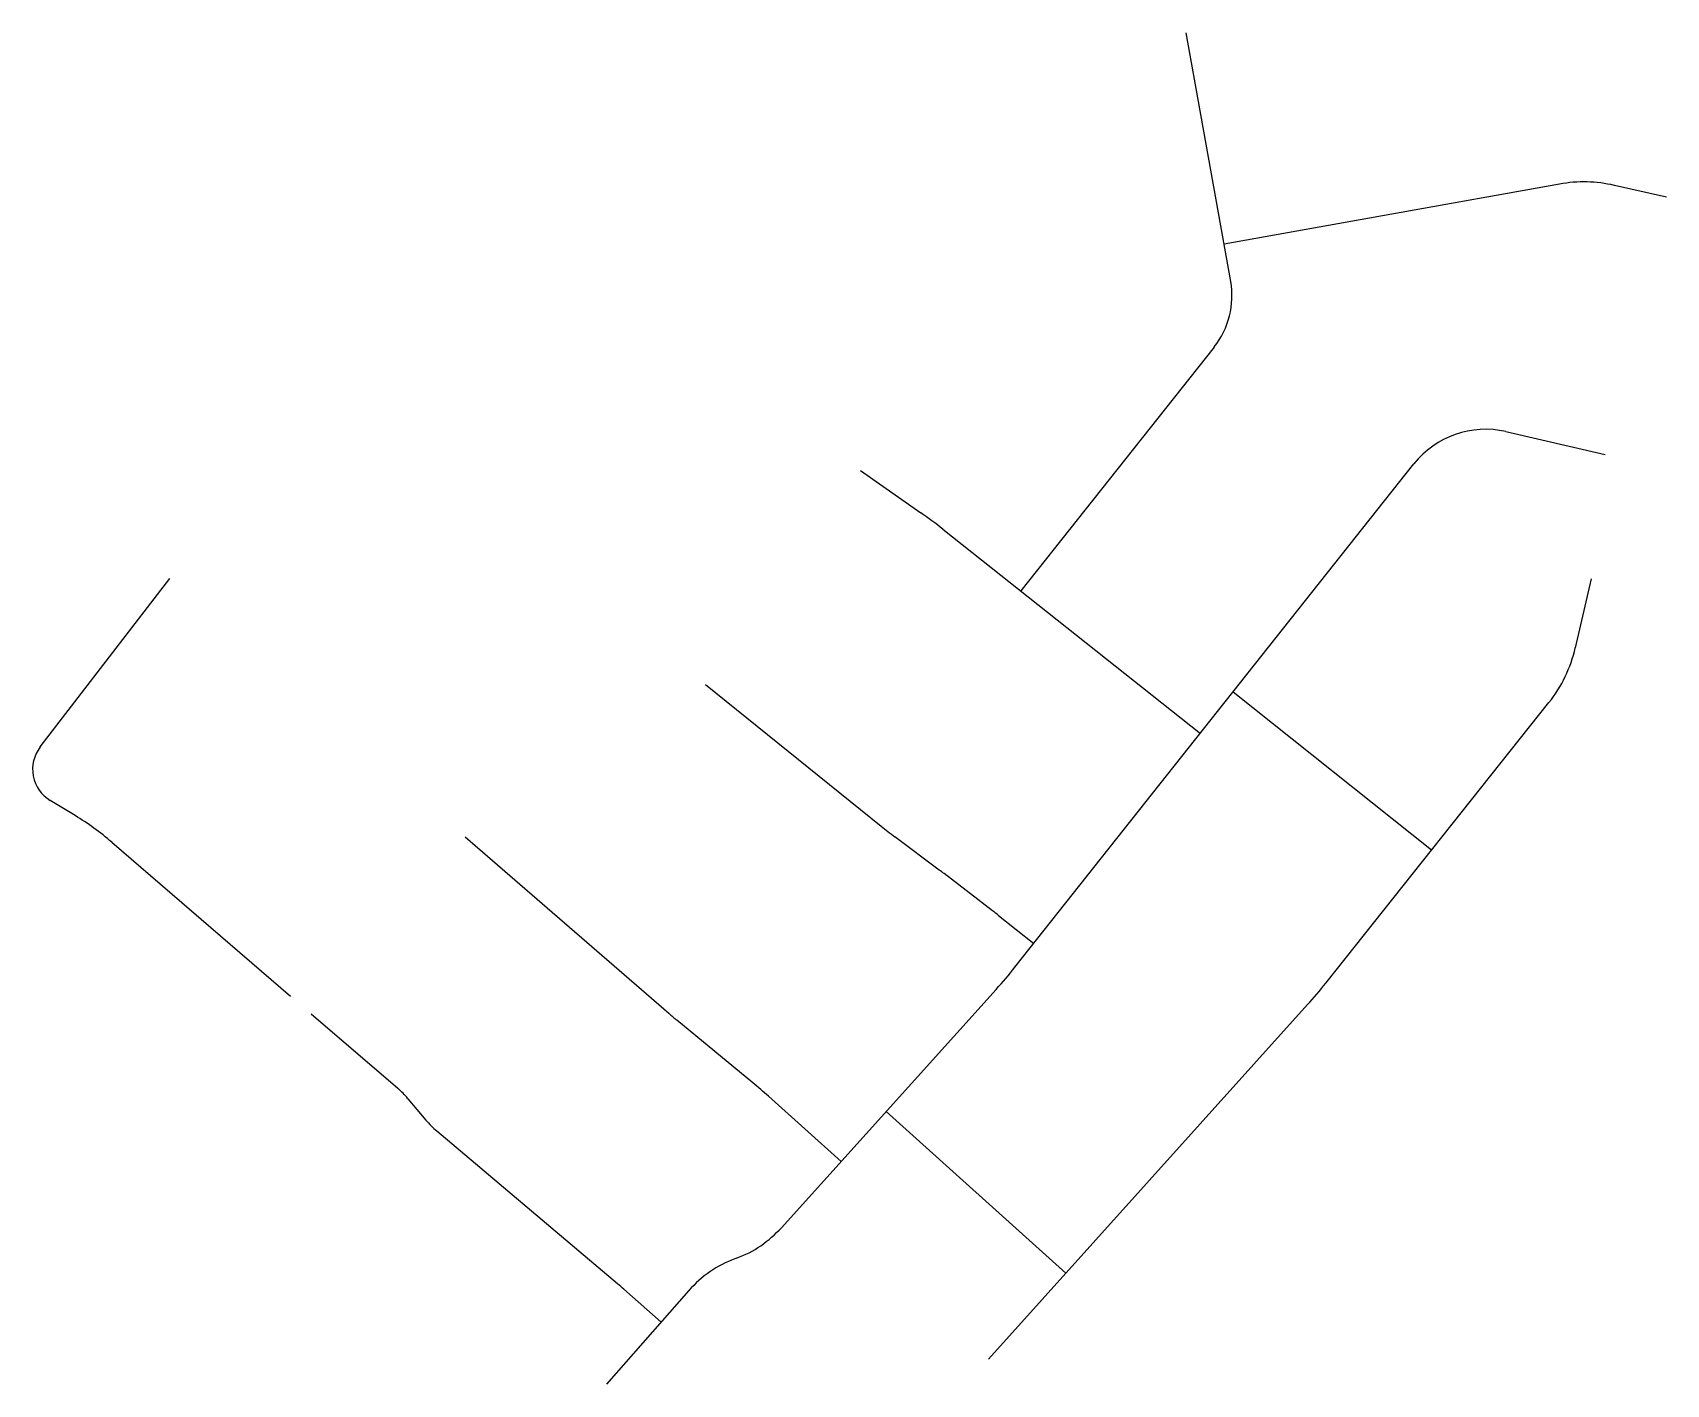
# Model space of a CAD drawing. Extents: x 486422 to 486779, y 231370 to 231666.
import ezdxf

# ---------------------------------------------------------------- set-up
doc = ezdxf.new("R2010")
doc.units = 0
doc.layers.add('JPP_Centreline', color=1, linetype='CONTINUOUS')

msp = doc.modelspace()

# ---------------------------------------------------------------- linework, layer by layer
at = {"layer": 'JPP_Centreline'}
for p, q in [((486684.1, 231611.25), (486674.35, 231665.68)), ((486756.09, 231632.55), (486682.64, 231619.39)), ((486779.46, 231629.66), (486768.08, 231632.26)), ((486680.49, 231596.89), (486638.15, 231543.5)), ((486744.36, 231578.37), (486766.07, 231573.38)), ((486603.07, 231569.84), (486616.26, 231560.63)), ((486636.87, 231461.15), (486724.21, 231571.31)), ((486621.12, 231557.01), (486677.46, 231512.34)), ((486423.52, 231509.36), (486451.9, 231546.26)), ((486762.99, 231546.19), (486759.53, 231531.08)), ((486569.15, 231523.02), (486607.58, 231492.02)), ((486728.08, 231486.8), (486684.61, 231521.36)), ((486704.91, 231457.66), (486753.77, 231519.1)), ((486431.15, 231494.35), (486425.72, 231497.64)), ((486439.18, 231488.52), (486478.29, 231454.86)), ((486516.56, 231489.7), (486561.1, 231451.07)), ((486620.32, 231482.43), (486610.59, 231489.68)), ((486631.98, 231473.52), (486621.35, 231481.65)), ((486633.3, 231472.48), (486641.01, 231466.37)), ((486632.78, 231456.32), (486585.76, 231404.16)), ((486631.05, 231375.37), (486700.94, 231452.97)), ((486482.86, 231450.94), (486501.77, 231434.66)), ((486579.51, 231435.88), (486562.9, 231449.55)), ((486504.01, 231432.39), (486507.96, 231427.71)), ((486598.81, 231418.64), (486582.91, 231432.96)), ((486608.71, 231429.62), (486648.01, 231394.2)), ((486510.34, 231425.32), (486549.88, 231391.91)), ((486575.92, 231397.47), (486575.58, 231397.35)), ((486565.52, 231390.41), (486547.5, 231369.88)), ((486551.28, 231390.7), (486559.47, 231383.51))]:
    msp.add_line(p, q, dxfattribs=at)
for centre, radius, start, end in [((486761.38, 231603.02), 30, 77.099, 100.1606), ((486666.38, 231608.08), 18, 321.5891, 10.1606), ((486739.88, 231558.88), 20, 77.0638, 141.5891), ((486558.99, 231478.65), 100, 51.5891, 55.0621), ((486730.29, 231537.77), 30, 321.5118, 347.099), ((486429.86, 231504.49), 8, 142.4428, 238.7742), ((486400.04, 231443.05), 60, 49.2802, 58.7742), ((486670.36, 231569.86), 100, 231.1135, 233.2949), ((486560.55, 231402.26), 100, 52.5542, 53.2949), ((486571.17, 231394.12), 100, 51.5891, 52.5542), ((486558.51, 231523.28), 100, 317.9652, 321.5891), ((486626.64, 231519.9), 100, 317.9911, 321.5118), ((486626.43, 231526.78), 100, 229.2077, 230.5609), ((486488.72, 231419.5), 20, 40.1214, 49.2799), ((486515.98, 231358.65), 100, 47.9911, 50.5609), ((486523.25, 231440.6), 20, 220.1214, 229.7927), ((486567.19, 231420.9), 25, 290.4299, 317.9652), ((486584.31, 231373.92), 25, 110.4299, 138.7331), ((486485.32, 231315.53), 100, 48.7331, 49.7927)]:
    msp.add_arc(centre, radius, start, end, dxfattribs=at)

doc.saveas('drawing.dxf')
